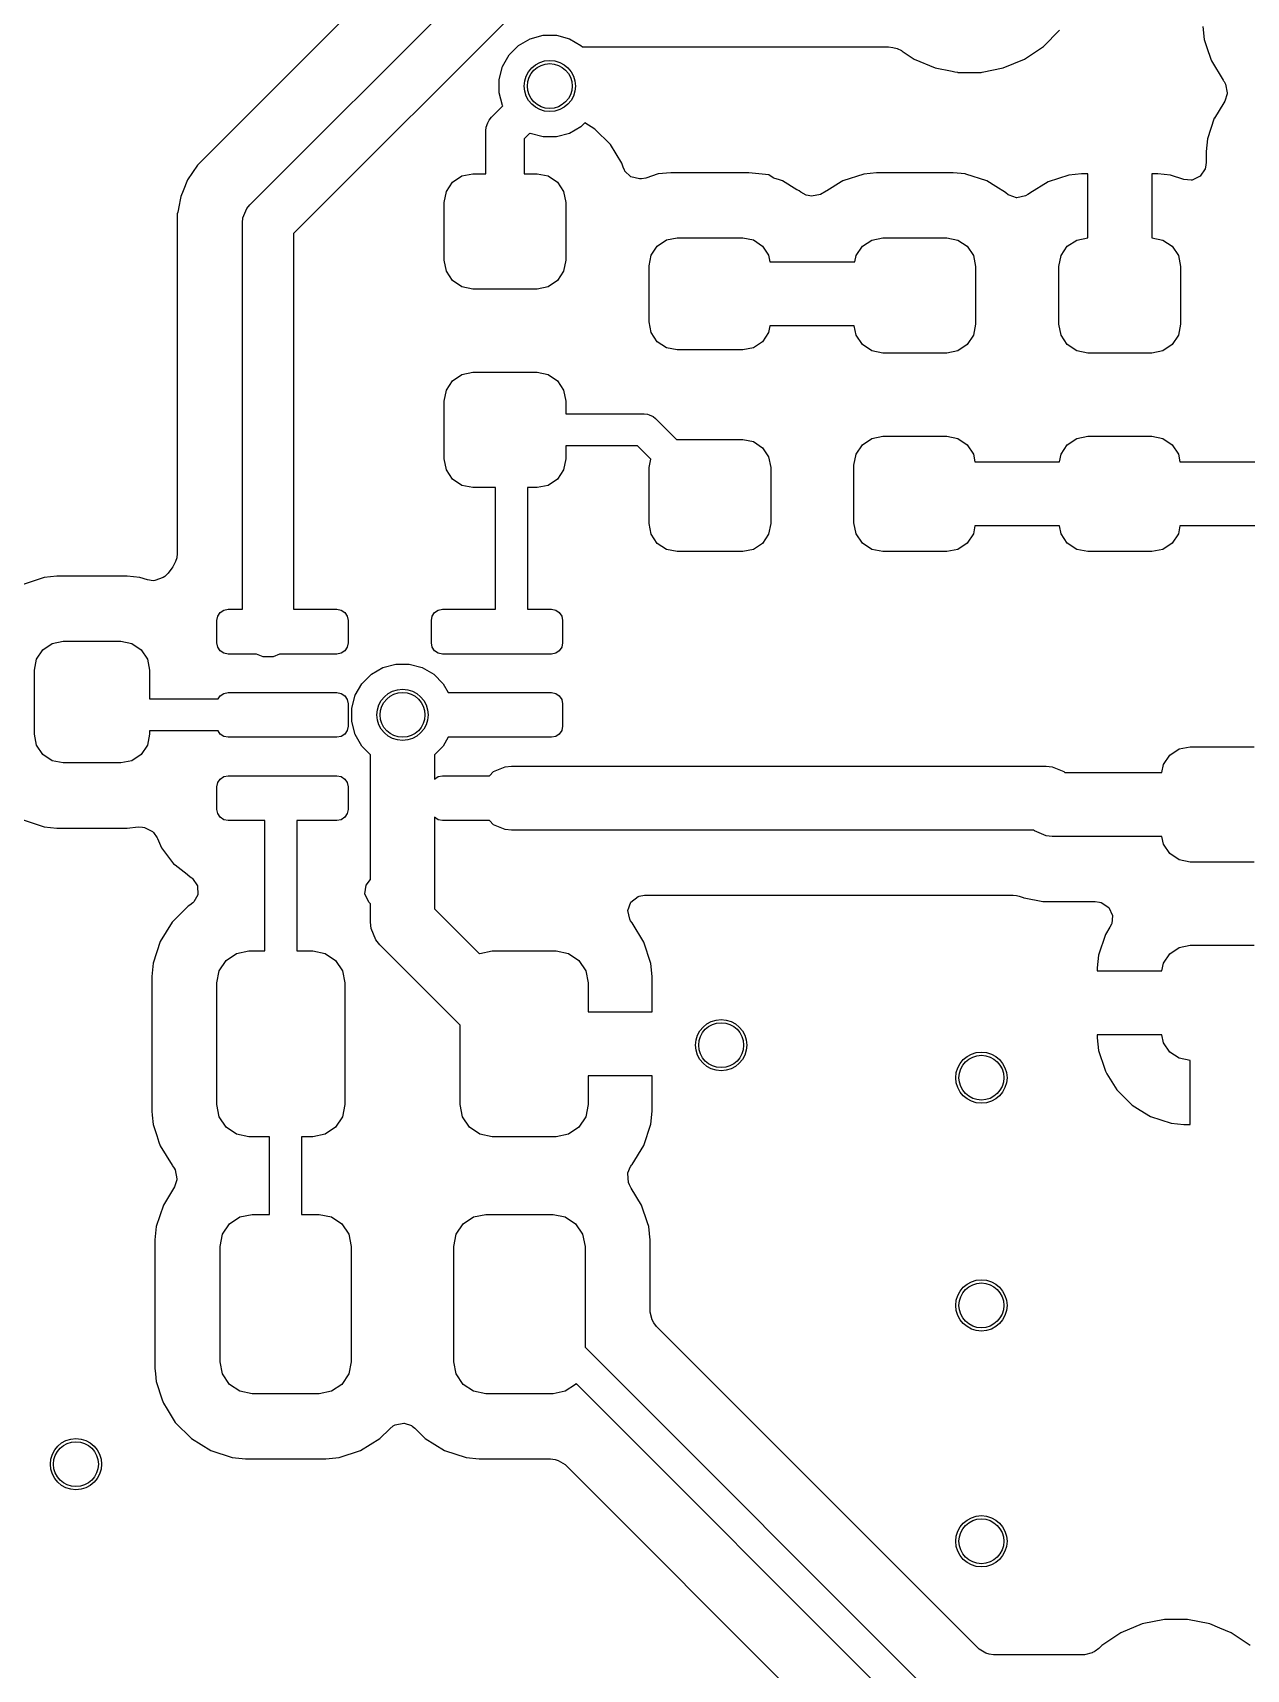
# Model space of a CAD drawing. Header units: inches. Extents: x -2.18 to 1.8, y 0.44 to 2.81.
# Drawn here: x -1.682 to -1.309, y 1.906 to 2.409 of the extents above; entities that cross this region are included whole.
import ezdxf

# ---------------------------------------------------------------- set-up
doc = ezdxf.new("R2010")
doc.units = ezdxf.units.IN
doc.header["$MEASUREMENT"] = 0
doc.layers.add('BLACK', color=250, linetype='CONTINUOUS')

msp = doc.modelspace()

# ---------------------------------------------------------------- linework, layer by layer
at = {"layer": 'BLACK', "linetype": 'CONTINUOUS'}
for p, q in [((-1.54504, 2.45395), (-1.63096, 2.36803)), ((-1.61486, 2.35582), (-1.53283, 2.43785)), ((-1.524, 2.42441), (-1.60142, 2.34699)), ((-1.32189, 2.41063), (-1.32148, 2.40659)), ((-1.53517, 2.40191), (-1.53226, 2.40482)), ((-1.53226, 2.40482), (-1.5287, 2.40687)), ((-1.5287, 2.40687), (-1.52473, 2.40794)), ((-1.52473, 2.40794), (-1.52062, 2.40794)), ((-1.52062, 2.40794), (-1.51665, 2.40687)), ((-1.51665, 2.40687), (-1.51309, 2.40482)), ((-1.51309, 2.40482), (-1.51266, 2.40439)), ((-1.37094, 2.4045), (-1.36596, 2.40948)), ((-1.32148, 2.40659), (-1.32148, 2.40659)), ((-1.32148, 2.40659), (-1.32148, 2.40659)), ((-1.32148, 2.40659), (-1.32069, 2.4042)), ((-1.53723, 2.39835), (-1.53517, 2.40191)), ((-1.51266, 2.40439), (-1.41856, 2.40439)), ((-1.41856, 2.40439), (-1.41718, 2.40419)), ((-1.41718, 2.40419), (-1.41593, 2.40382)), ((-1.41593, 2.40382), (-1.41459, 2.4032)), ((-1.41459, 2.4032), (-1.41436, 2.40304)), ((-1.41436, 2.40304), (-1.41068, 2.40059)), ((-1.41068, 2.40059), (-1.41068, 2.40059)), ((-1.41068, 2.40059), (-1.41068, 2.40059)), ((-1.41068, 2.40059), (-1.40417, 2.39789)), ((-1.38331, 2.39789), (-1.3768, 2.40059)), ((-1.3768, 2.40059), (-1.37094, 2.4045)), ((-1.32069, 2.4042), (-1.31948, 2.40057)), ((-1.31948, 2.40057), (-1.31931, 2.40003)), ((-1.31931, 2.40003), (-1.31931, 2.40003)), ((-1.31931, 2.40003), (-1.31568, 2.39416)), ((-1.53829, 2.39438), (-1.53723, 2.39835)), ((-1.40417, 2.39789), (-1.39897, 2.39686)), ((-1.39897, 2.39686), (-1.39814, 2.39669)), ((-1.39814, 2.39669), (-1.39738, 2.39654)), ((-1.39738, 2.39654), (-1.39729, 2.39652)), ((-1.39729, 2.39652), (-1.39726, 2.39652)), ((-1.39726, 2.39652), (-1.39022, 2.39652)), ((-1.39022, 2.39652), (-1.39006, 2.39652)), ((-1.39006, 2.39652), (-1.38975, 2.39661)), ((-1.38975, 2.39661), (-1.38331, 2.39789)), ((-1.53829, 2.39027), (-1.53829, 2.39438)), ((-1.53723, 2.3863), (-1.53829, 2.39027)), ((-1.31568, 2.39416), (-1.31553, 2.39392)), ((-1.31553, 2.39392), (-1.31554, 2.39391)), ((-1.31554, 2.39391), (-1.31539, 2.39368)), ((-1.31539, 2.39368), (-1.31499, 2.39294)), ((-1.31443, 2.38993), (-1.31514, 2.38772)), ((-1.31499, 2.39294), (-1.3144, 2.39025)), ((-1.3144, 2.39025), (-1.31443, 2.38993)), ((-1.3144, 2.39025), (-1.3144, 2.39025)), ((-1.54063, 2.38272), (-1.53716, 2.38619)), ((-1.53716, 2.38619), (-1.53723, 2.3863)), ((-1.31546, 2.38719), (-1.31836, 2.38249)), ((-1.31514, 2.38772), (-1.31546, 2.38719)), ((-1.54236, 2.37854), (-1.54225, 2.3797)), ((-1.54225, 2.3797), (-1.54172, 2.38097)), ((-1.54172, 2.38097), (-1.54137, 2.38182)), ((-1.54137, 2.38182), (-1.54063, 2.38272)), ((-1.51309, 2.37983), (-1.51665, 2.37777)), ((-1.51194, 2.38098), (-1.51309, 2.37983)), ((-1.50879, 2.37904), (-1.51194, 2.38098)), ((-1.31841, 2.38242), (-1.32051, 2.37609)), ((-1.31836, 2.38249), (-1.31841, 2.38242)), ((-1.31841, 2.38242), (-1.31841, 2.38242)), ((-1.54236, 2.36535), (-1.54236, 2.37854)), ((-1.52881, 2.37784), (-1.53055, 2.3761)), ((-1.53055, 2.3761), (-1.53055, 2.36535)), ((-1.5287, 2.37777), (-1.52881, 2.37784)), ((-1.52473, 2.37671), (-1.5287, 2.37777)), ((-1.52062, 2.37671), (-1.52473, 2.37671)), ((-1.51665, 2.37777), (-1.52062, 2.37671)), ((-1.50407, 2.37432), (-1.50879, 2.37904)), ((-1.50879, 2.37904), (-1.50879, 2.37904)), ((-1.50879, 2.37904), (-1.50879, 2.37904)), ((-1.50879, 2.37904), (-1.50879, 2.37904)), ((-1.50879, 2.37904), (-1.50879, 2.37904)), ((-1.50879, 2.37904), (-1.50879, 2.37904)), ((-1.32051, 2.37609), (-1.32091, 2.37218)), ((-1.50057, 2.36864), (-1.50407, 2.37432)), ((-1.50407, 2.37432), (-1.50407, 2.37432)), ((-1.50407, 2.37432), (-1.50407, 2.37432)), ((-1.50407, 2.37432), (-1.50407, 2.37432)), ((-1.50407, 2.37432), (-1.50407, 2.37432)), ((-1.50407, 2.37432), (-1.50407, 2.37432)), ((-1.32091, 2.37218), (-1.32091, 2.3688)), ((-1.63096, 2.36803), (-1.63401, 2.36346)), ((-1.63096, 2.36803), (-1.63096, 2.36803)), ((-1.63096, 2.36803), (-1.63096, 2.36803)), ((-1.55256, 2.36276), (-1.54969, 2.36468)), ((-1.54969, 2.36468), (-1.5463, 2.36535)), ((-1.5463, 2.36535), (-1.54236, 2.36535)), ((-1.53055, 2.36535), (-1.52661, 2.36535)), ((-1.52661, 2.36535), (-1.52322, 2.36468)), ((-1.52322, 2.36468), (-1.52035, 2.36276)), ((-1.50027, 2.36774), (-1.50057, 2.36864)), ((-1.50057, 2.36864), (-1.50057, 2.36864)), ((-1.50057, 2.36864), (-1.50057, 2.36864)), ((-1.50016, 2.36741), (-1.50027, 2.36774)), ((-1.49973, 2.36646), (-1.50016, 2.36741)), ((-1.49962, 2.36627), (-1.49973, 2.36646)), ((-1.49957, 2.3662), (-1.49962, 2.36627)), ((-1.49787, 2.36449), (-1.49957, 2.3662)), ((-1.49781, 2.36445), (-1.49787, 2.36449)), ((-1.49514, 2.36377), (-1.49781, 2.36445)), ((-1.49781, 2.36445), (-1.49781, 2.36445)), ((-1.48938, 2.36529), (-1.49316, 2.36404)), ((-1.48546, 2.36569), (-1.48938, 2.36529)), ((-1.48938, 2.36529), (-1.48938, 2.36529)), ((-1.46147, 2.36569), (-1.48546, 2.36569)), ((-1.48546, 2.36569), (-1.48546, 2.36569)), ((-1.48546, 2.36569), (-1.48546, 2.36569)), ((-1.48546, 2.36569), (-1.48546, 2.36569)), ((-1.45539, 2.36507), (-1.46147, 2.36569)), ((-1.46147, 2.36569), (-1.46147, 2.36569)), ((-1.45402, 2.36412), (-1.45539, 2.36507)), ((-1.42619, 2.36528), (-1.4326, 2.36316)), ((-1.42224, 2.36569), (-1.42619, 2.36528)), ((-1.39871, 2.36569), (-1.42224, 2.36569)), ((-1.42224, 2.36569), (-1.42224, 2.36569)), ((-1.42224, 2.36569), (-1.42224, 2.36569)), ((-1.39504, 2.36531), (-1.39871, 2.36569)), ((-1.39871, 2.36569), (-1.39871, 2.36569)), ((-1.39871, 2.36569), (-1.39871, 2.36569)), ((-1.39475, 2.36528), (-1.39504, 2.36531)), ((-1.39504, 2.36531), (-1.39504, 2.36531)), ((-1.39504, 2.36531), (-1.39504, 2.36531)), ((-1.38834, 2.36316), (-1.39475, 2.36528)), ((-1.36313, 2.36495), (-1.36947, 2.36286)), ((-1.35923, 2.36535), (-1.36313, 2.36495)), ((-1.35922, 2.36535), (-1.35923, 2.36535)), ((-1.35732, 2.36535), (-1.35922, 2.36535)), ((-1.35922, 2.36535), (-1.35922, 2.36535)), ((-1.35732, 2.34567), (-1.35732, 2.36535)), ((-1.35732, 2.36535), (-1.35732, 2.36535)), ((-1.35732, 2.36535), (-1.35732, 2.36535)), ((-1.33574, 2.36535), (-1.33764, 2.36535)), ((-1.33764, 2.36535), (-1.33764, 2.34567)), ((-1.33183, 2.36495), (-1.33574, 2.36535)), ((-1.33574, 2.36535), (-1.33574, 2.36535)), ((-1.32774, 2.3636), (-1.33183, 2.36495)), ((-1.32274, 2.36458), (-1.32525, 2.36344)), ((-1.32126, 2.3669), (-1.32274, 2.36458)), ((-1.3211, 2.36742), (-1.32126, 2.3669)), ((-1.32091, 2.3688), (-1.3211, 2.36742)), ((-1.63538, 2.36016), (-1.63611, 2.35839)), ((-1.63401, 2.36346), (-1.63538, 2.36016)), ((-1.63538, 2.36016), (-1.63538, 2.36016)), ((-1.63538, 2.36016), (-1.63538, 2.36016)), ((-1.63401, 2.36346), (-1.63401, 2.36346)), ((-1.63401, 2.36346), (-1.63401, 2.36346)), ((-1.63401, 2.36346), (-1.63401, 2.36346)), ((-1.55516, 2.3565), (-1.55448, 2.35989)), ((-1.55448, 2.35989), (-1.55256, 2.36276)), ((-1.52035, 2.36276), (-1.51843, 2.35989)), ((-1.51843, 2.35989), (-1.51776, 2.3565)), ((-1.49453, 2.36379), (-1.49514, 2.36377)), ((-1.49316, 2.36404), (-1.49453, 2.36379)), ((-1.45377, 2.36404), (-1.45402, 2.36412)), ((-1.45204, 2.36346), (-1.45377, 2.36404)), ((-1.45119, 2.36318), (-1.45204, 2.36346)), ((-1.45204, 2.36346), (-1.45204, 2.36346)), ((-1.44673, 2.36043), (-1.45119, 2.36318)), ((-1.45119, 2.36318), (-1.45119, 2.36318)), ((-1.45119, 2.36318), (-1.45119, 2.36318)), ((-1.44666, 2.36039), (-1.44673, 2.36043)), ((-1.44626, 2.36017), (-1.44666, 2.36039)), ((-1.44605, 2.36013), (-1.44626, 2.36017)), ((-1.44551, 2.35969), (-1.44605, 2.36013)), ((-1.44382, 2.35881), (-1.44551, 2.35969)), ((-1.43769, 2.36003), (-1.43951, 2.35903)), ((-1.43747, 2.36016), (-1.43769, 2.36003)), ((-1.4331, 2.36286), (-1.43747, 2.36016)), ((-1.4326, 2.36316), (-1.4331, 2.36286)), ((-1.4326, 2.36316), (-1.4326, 2.36316)), ((-1.4326, 2.36316), (-1.4326, 2.36316)), ((-1.4326, 2.36316), (-1.4326, 2.36316)), ((-1.38561, 2.36148), (-1.38834, 2.36316)), ((-1.38834, 2.36316), (-1.38834, 2.36316)), ((-1.38834, 2.36316), (-1.38834, 2.36316)), ((-1.38834, 2.36316), (-1.38834, 2.36316)), ((-1.3826, 2.35962), (-1.38561, 2.36148)), ((-1.38256, 2.35958), (-1.3826, 2.35962)), ((-1.3826, 2.35962), (-1.3826, 2.35962)), ((-1.3826, 2.35962), (-1.3826, 2.35962)), ((-1.3826, 2.35962), (-1.3826, 2.35962)), ((-1.38249, 2.35952), (-1.38256, 2.35958)), ((-1.38247, 2.3595), (-1.38249, 2.35952)), ((-1.38175, 2.35893), (-1.38247, 2.3595)), ((-1.38247, 2.3595), (-1.38247, 2.3595)), ((-1.37515, 2.35935), (-1.37518, 2.35933)), ((-1.36947, 2.36286), (-1.37515, 2.35935)), ((-1.37515, 2.35935), (-1.37515, 2.35935)), ((-1.36947, 2.36286), (-1.36947, 2.36286)), ((-1.36947, 2.36286), (-1.36947, 2.36286)), ((-1.32551, 2.3634), (-1.32774, 2.3636)), ((-1.32525, 2.36344), (-1.32551, 2.3634)), ((-1.63686, 2.35462), (-1.63707, 2.35359)), ((-1.63611, 2.35839), (-1.63686, 2.35463)), ((-1.63686, 2.35463), (-1.63686, 2.35462)), ((-1.63611, 2.35839), (-1.63611, 2.35839)), ((-1.63611, 2.35839), (-1.63611, 2.35839)), ((-1.61701, 2.35179), (-1.61584, 2.35463)), ((-1.61584, 2.35463), (-1.61486, 2.35582)), ((-1.55516, 2.33878), (-1.55516, 2.3565)), ((-1.51776, 2.3565), (-1.51776, 2.33878)), ((-1.44323, 2.35864), (-1.44382, 2.35881)), ((-1.4422, 2.35845), (-1.44323, 2.35864)), ((-1.43951, 2.35903), (-1.4422, 2.35845)), ((-1.38149, 2.35876), (-1.38175, 2.35893)), ((-1.3792, 2.358), (-1.38149, 2.35876)), ((-1.37913, 2.358), (-1.3792, 2.358)), ((-1.37644, 2.35858), (-1.37913, 2.358)), ((-1.37577, 2.35895), (-1.37644, 2.35858)), ((-1.37518, 2.35933), (-1.37577, 2.35895)), ((-1.63707, 2.35359), (-1.63719, 2.353)), ((-1.63719, 2.353), (-1.63719, 2.24864)), ((-1.63707, 2.35359), (-1.63707, 2.35359)), ((-1.61717, 2.35025), (-1.61701, 2.35179)), ((-1.61717, 2.2315), (-1.61717, 2.35025)), ((-1.60142, 2.34699), (-1.60142, 2.2315)), ((-1.48964, 2.34315), (-1.48685, 2.34501)), ((-1.48685, 2.34501), (-1.48355, 2.34567)), ((-1.48355, 2.34567), (-1.46338, 2.34567)), ((-1.46338, 2.34567), (-1.46008, 2.34501)), ((-1.46008, 2.34501), (-1.45729, 2.34315)), ((-1.42658, 2.34307), (-1.4237, 2.34499)), ((-1.4237, 2.34499), (-1.42031, 2.34567)), ((-1.42031, 2.34567), (-1.40063, 2.34567)), ((-1.40063, 2.34567), (-1.39724, 2.34499)), ((-1.39724, 2.34499), (-1.39437, 2.34307)), ((-1.36359, 2.34307), (-1.36071, 2.34499)), ((-1.36071, 2.34499), (-1.35732, 2.34567)), ((-1.33764, 2.34567), (-1.33425, 2.34499)), ((-1.33425, 2.34499), (-1.33137, 2.34307)), ((-1.49217, 2.33706), (-1.49151, 2.34035)), ((-1.49151, 2.34035), (-1.48964, 2.34315)), ((-1.45729, 2.34315), (-1.45542, 2.34035)), ((-1.45542, 2.34035), (-1.45501, 2.33829)), ((-1.42888, 2.33829), (-1.4285, 2.3402)), ((-1.4285, 2.3402), (-1.42658, 2.34307)), ((-1.39437, 2.34307), (-1.39245, 2.3402)), ((-1.39245, 2.3402), (-1.39177, 2.33681)), ((-1.36618, 2.33681), (-1.36551, 2.3402)), ((-1.36551, 2.3402), (-1.36359, 2.34307)), ((-1.33137, 2.34307), (-1.32945, 2.3402)), ((-1.32945, 2.3402), (-1.32878, 2.33681)), ((-1.55448, 2.33539), (-1.55516, 2.33878)), ((-1.55256, 2.33252), (-1.55448, 2.33539)), ((-1.51843, 2.33539), (-1.52035, 2.33252)), ((-1.51776, 2.33878), (-1.51843, 2.33539)), ((-1.49217, 2.31983), (-1.49217, 2.33706)), ((-1.45501, 2.33829), (-1.42888, 2.33829)), ((-1.39177, 2.33681), (-1.39177, 2.31909)), ((-1.36618, 2.31909), (-1.36618, 2.33681)), ((-1.32878, 2.33681), (-1.32878, 2.31909)), ((-1.54969, 2.3306), (-1.55256, 2.33252)), ((-1.5463, 2.32992), (-1.54969, 2.3306)), ((-1.52661, 2.32992), (-1.5463, 2.32992)), ((-1.52322, 2.3306), (-1.52661, 2.32992)), ((-1.52035, 2.33252), (-1.52322, 2.3306)), ((-1.49151, 2.31654), (-1.49217, 2.31983)), ((-1.39177, 2.31909), (-1.39245, 2.3157)), ((-1.36551, 2.3157), (-1.36618, 2.31909)), ((-1.32878, 2.31909), (-1.32945, 2.3157)), ((-1.48964, 2.31374), (-1.49151, 2.31654)), ((-1.45542, 2.31654), (-1.45729, 2.31374)), ((-1.45501, 2.3186), (-1.45542, 2.31654)), ((-1.42908, 2.3186), (-1.45501, 2.3186)), ((-1.4285, 2.3157), (-1.42908, 2.3186)), ((-1.42658, 2.31283), (-1.4285, 2.3157)), ((-1.39245, 2.3157), (-1.39437, 2.31283)), ((-1.36359, 2.31283), (-1.36551, 2.3157)), ((-1.32945, 2.3157), (-1.33137, 2.31283)), ((-1.48685, 2.31188), (-1.48964, 2.31374)), ((-1.48355, 2.31122), (-1.48685, 2.31188)), ((-1.46338, 2.31122), (-1.48355, 2.31122)), ((-1.46008, 2.31188), (-1.46338, 2.31122)), ((-1.45729, 2.31374), (-1.46008, 2.31188)), ((-1.4237, 2.31091), (-1.42658, 2.31283)), ((-1.42031, 2.31024), (-1.4237, 2.31091)), ((-1.40063, 2.31024), (-1.42031, 2.31024)), ((-1.39724, 2.31091), (-1.40063, 2.31024)), ((-1.39437, 2.31283), (-1.39724, 2.31091)), ((-1.36071, 2.31091), (-1.36359, 2.31283)), ((-1.35732, 2.31024), (-1.36071, 2.31091)), ((-1.33764, 2.31024), (-1.35732, 2.31024)), ((-1.33425, 2.31091), (-1.33764, 2.31024)), ((-1.33137, 2.31283), (-1.33425, 2.31091)), ((-1.54969, 2.30366), (-1.5463, 2.30433)), ((-1.5463, 2.30433), (-1.52661, 2.30433)), ((-1.52661, 2.30433), (-1.52322, 2.30366)), ((-1.55448, 2.29886), (-1.55256, 2.30174)), ((-1.55256, 2.30174), (-1.54969, 2.30366)), ((-1.52322, 2.30366), (-1.52035, 2.30174)), ((-1.52035, 2.30174), (-1.51843, 2.29886)), ((-1.55516, 2.29547), (-1.55448, 2.29886)), ((-1.55516, 2.27776), (-1.55516, 2.29547)), ((-1.51843, 2.29886), (-1.51776, 2.29547)), ((-1.51776, 2.29547), (-1.51776, 2.29154)), ((-1.51776, 2.29154), (-1.49364, 2.29154)), ((-1.49364, 2.29154), (-1.49268, 2.29144)), ((-1.49268, 2.29144), (-1.49268, 2.29144)), ((-1.49268, 2.29144), (-1.49216, 2.29123)), ((-1.49216, 2.29123), (-1.49091, 2.29071)), ((-1.49091, 2.29071), (-1.49091, 2.29071)), ((-1.49091, 2.29071), (-1.49016, 2.29009)), ((-1.49016, 2.29009), (-1.4837, 2.28363)), ((-1.42658, 2.28205), (-1.4237, 2.28397)), ((-1.4237, 2.28397), (-1.42031, 2.28465)), ((-1.42031, 2.28465), (-1.40063, 2.28465)), ((-1.40063, 2.28465), (-1.39724, 2.28397)), ((-1.39724, 2.28397), (-1.39437, 2.28205)), ((-1.36359, 2.28205), (-1.36071, 2.28397)), ((-1.36071, 2.28397), (-1.35732, 2.28465)), ((-1.35732, 2.28465), (-1.33764, 2.28465)), ((-1.33764, 2.28465), (-1.33425, 2.28397)), ((-1.33425, 2.28397), (-1.33137, 2.28205)), ((-1.49568, 2.28169), (-1.51776, 2.28169)), ((-1.51776, 2.28169), (-1.51776, 2.27776)), ((-1.49165, 2.27766), (-1.49568, 2.28169)), ((-1.4837, 2.28363), (-1.48355, 2.28366)), ((-1.48355, 2.28366), (-1.46338, 2.28366)), ((-1.46338, 2.28366), (-1.46008, 2.28301)), ((-1.46008, 2.28301), (-1.45729, 2.28114)), ((-1.45729, 2.28114), (-1.45542, 2.27834)), ((-1.42917, 2.27579), (-1.4285, 2.27918)), ((-1.4285, 2.27918), (-1.42658, 2.28205)), ((-1.39437, 2.28205), (-1.39245, 2.27918)), ((-1.39245, 2.27918), (-1.39197, 2.27677)), ((-1.36599, 2.27677), (-1.36551, 2.27918)), ((-1.36551, 2.27918), (-1.36359, 2.28205)), ((-1.33137, 2.28205), (-1.32945, 2.27918)), ((-1.32945, 2.27918), (-1.32898, 2.27677)), ((-1.55448, 2.27437), (-1.55516, 2.27776)), ((-1.55256, 2.27149), (-1.55448, 2.27437)), ((-1.51843, 2.27437), (-1.52035, 2.27149)), ((-1.51776, 2.27776), (-1.51843, 2.27437)), ((-1.49217, 2.27505), (-1.49165, 2.27766)), ((-1.49217, 2.25782), (-1.49217, 2.27505)), ((-1.45542, 2.27834), (-1.45476, 2.27505)), ((-1.45476, 2.27505), (-1.45476, 2.25782)), ((-1.42917, 2.25807), (-1.42917, 2.27579)), ((-1.39197, 2.27677), (-1.36599, 2.27677)), ((-1.32898, 2.27677), (-1.29335, 2.27677)), ((-1.54969, 2.26957), (-1.55256, 2.27149)), ((-1.5463, 2.2689), (-1.54969, 2.26957)), ((-1.53941, 2.2689), (-1.5463, 2.2689)), ((-1.53941, 2.2315), (-1.53941, 2.2689)), ((-1.52661, 2.2689), (-1.52957, 2.2689)), ((-1.52957, 2.2689), (-1.52957, 2.2315)), ((-1.52322, 2.26957), (-1.52661, 2.2689)), ((-1.52035, 2.27149), (-1.52322, 2.26957)), ((-1.49151, 2.25453), (-1.49217, 2.25782)), ((-1.48964, 2.25174), (-1.49151, 2.25453)), ((-1.45542, 2.25453), (-1.45729, 2.25174)), ((-1.45476, 2.25782), (-1.45542, 2.25453)), ((-1.4285, 2.25468), (-1.42917, 2.25807)), ((-1.42658, 2.25181), (-1.4285, 2.25468)), ((-1.39245, 2.25468), (-1.39437, 2.25181)), ((-1.39197, 2.25709), (-1.39245, 2.25468)), ((-1.36599, 2.25709), (-1.39197, 2.25709)), ((-1.36551, 2.25468), (-1.36599, 2.25709)), ((-1.36359, 2.25181), (-1.36551, 2.25468)), ((-1.32945, 2.25468), (-1.33137, 2.25181)), ((-1.32898, 2.25709), (-1.32945, 2.25468)), ((-1.29384, 2.25709), (-1.32898, 2.25709)), ((-1.48685, 2.24987), (-1.48964, 2.25174)), ((-1.48355, 2.24921), (-1.48685, 2.24987)), ((-1.46338, 2.24921), (-1.48355, 2.24921)), ((-1.46008, 2.24987), (-1.46338, 2.24921)), ((-1.45729, 2.25174), (-1.46008, 2.24987)), ((-1.4237, 2.24989), (-1.42658, 2.25181)), ((-1.42031, 2.24921), (-1.4237, 2.24989)), ((-1.40063, 2.24921), (-1.42031, 2.24921)), ((-1.39724, 2.24989), (-1.40063, 2.24921)), ((-1.39437, 2.25181), (-1.39724, 2.24989)), ((-1.36071, 2.24989), (-1.36359, 2.25181)), ((-1.35732, 2.24921), (-1.36071, 2.24989)), ((-1.33764, 2.24921), (-1.35732, 2.24921)), ((-1.33425, 2.24989), (-1.33764, 2.24921)), ((-1.33137, 2.25181), (-1.33425, 2.24989)), ((-1.63882, 2.24415), (-1.64004, 2.24256)), ((-1.63853, 2.24453), (-1.63882, 2.24415)), ((-1.63882, 2.24415), (-1.63882, 2.24415)), ((-1.63772, 2.24612), (-1.63853, 2.24453)), ((-1.63738, 2.24726), (-1.63772, 2.24612)), ((-1.63719, 2.24864), (-1.63738, 2.24726)), ((-1.67816, 2.24127), (-1.68457, 2.23915)), ((-1.67421, 2.24167), (-1.67816, 2.24127)), ((-1.65264, 2.24167), (-1.67421, 2.24167)), ((-1.67421, 2.24167), (-1.67421, 2.24167)), ((-1.67421, 2.24167), (-1.67421, 2.24167)), ((-1.64869, 2.24127), (-1.65264, 2.24167)), ((-1.65264, 2.24167), (-1.65264, 2.24167)), ((-1.65264, 2.24167), (-1.65264, 2.24167)), ((-1.64638, 2.24051), (-1.64869, 2.24127)), ((-1.64869, 2.24127), (-1.64869, 2.24127)), ((-1.64456, 2.24027), (-1.64638, 2.24051)), ((-1.64412, 2.24029), (-1.64456, 2.24027)), ((-1.64153, 2.24122), (-1.64412, 2.24029)), ((-1.64412, 2.24029), (-1.64412, 2.24029)), ((-1.64103, 2.24159), (-1.64153, 2.24122)), ((-1.64004, 2.24256), (-1.64103, 2.24159)), ((-1.62504, 2.22805), (-1.62478, 2.22937)), ((-1.62478, 2.22937), (-1.62403, 2.23049)), ((-1.62403, 2.23049), (-1.62291, 2.23123)), ((-1.62291, 2.23123), (-1.62159, 2.2315)), ((-1.62159, 2.2315), (-1.61717, 2.2315)), ((-1.60142, 2.2315), (-1.58813, 2.2315)), ((-1.58813, 2.2315), (-1.58681, 2.23123)), ((-1.58681, 2.23123), (-1.58569, 2.23049)), ((-1.58569, 2.23049), (-1.58495, 2.22937)), ((-1.58495, 2.22937), (-1.58469, 2.22805)), ((-1.55909, 2.22805), (-1.55883, 2.22937)), ((-1.55883, 2.22937), (-1.55809, 2.23049)), ((-1.55809, 2.23049), (-1.55697, 2.23123)), ((-1.55697, 2.23123), (-1.55565, 2.2315)), ((-1.55565, 2.2315), (-1.53941, 2.2315)), ((-1.52957, 2.2315), (-1.52219, 2.2315)), ((-1.52219, 2.2315), (-1.52087, 2.23123)), ((-1.52087, 2.23123), (-1.51975, 2.23049)), ((-1.51975, 2.23049), (-1.519, 2.22937)), ((-1.519, 2.22937), (-1.51874, 2.22805)), ((-1.62504, 2.22116), (-1.62504, 2.22805)), ((-1.58469, 2.22805), (-1.58469, 2.22116)), ((-1.55909, 2.22116), (-1.55909, 2.22805)), ((-1.51874, 2.22805), (-1.51874, 2.22116)), ((-1.68047, 2.21619), (-1.67855, 2.21906)), ((-1.67855, 2.21906), (-1.67567, 2.22098)), ((-1.67567, 2.22098), (-1.67228, 2.22165)), ((-1.67228, 2.22165), (-1.65457, 2.22165)), ((-1.65457, 2.22165), (-1.65118, 2.22098)), ((-1.65118, 2.22098), (-1.6483, 2.21906)), ((-1.6483, 2.21906), (-1.64638, 2.21619)), ((-1.62478, 2.21984), (-1.62504, 2.22116)), ((-1.62403, 2.21873), (-1.62478, 2.21984)), ((-1.62291, 2.21798), (-1.62403, 2.21873)), ((-1.58569, 2.21873), (-1.58681, 2.21798)), ((-1.58495, 2.21984), (-1.58569, 2.21873)), ((-1.58469, 2.22116), (-1.58495, 2.21984)), ((-1.55883, 2.21984), (-1.55909, 2.22116)), ((-1.55809, 2.21873), (-1.55883, 2.21984)), ((-1.55697, 2.21798), (-1.55809, 2.21873)), ((-1.51975, 2.21873), (-1.52087, 2.21798)), ((-1.519, 2.21984), (-1.51975, 2.21873)), ((-1.51874, 2.22116), (-1.519, 2.21984)), ((-1.68114, 2.2128), (-1.68047, 2.21619)), ((-1.64638, 2.21619), (-1.64571, 2.2128)), ((-1.62159, 2.21772), (-1.62291, 2.21798)), ((-1.61284, 2.21772), (-1.62159, 2.21772)), ((-1.61083, 2.21688), (-1.61284, 2.21772)), ((-1.60776, 2.21688), (-1.61083, 2.21688)), ((-1.60574, 2.21772), (-1.60776, 2.21688)), ((-1.58813, 2.21772), (-1.60574, 2.21772)), ((-1.58681, 2.21798), (-1.58813, 2.21772)), ((-1.57754, 2.21151), (-1.57398, 2.21357)), ((-1.57398, 2.21357), (-1.57001, 2.21463)), ((-1.57001, 2.21463), (-1.5659, 2.21463)), ((-1.5659, 2.21463), (-1.56193, 2.21357)), ((-1.56193, 2.21357), (-1.55837, 2.21151)), ((-1.55565, 2.21772), (-1.55697, 2.21798)), ((-1.52219, 2.21772), (-1.55565, 2.21772)), ((-1.52087, 2.21798), (-1.52219, 2.21772)), ((-1.68114, 2.19311), (-1.68114, 2.2128)), ((-1.64571, 2.2128), (-1.64571, 2.20394)), ((-1.5825, 2.20504), (-1.58045, 2.2086)), ((-1.58045, 2.2086), (-1.57754, 2.21151)), ((-1.55837, 2.21151), (-1.55546, 2.2086)), ((-1.55546, 2.2086), (-1.5539, 2.20591)), ((-1.64571, 2.20394), (-1.62467, 2.20394)), ((-1.62467, 2.20394), (-1.62403, 2.2049)), ((-1.62403, 2.2049), (-1.62291, 2.20564)), ((-1.62291, 2.20564), (-1.62159, 2.20591)), ((-1.62159, 2.20591), (-1.58813, 2.20591)), ((-1.58813, 2.20591), (-1.58681, 2.20564)), ((-1.58681, 2.20564), (-1.58569, 2.2049)), ((-1.58569, 2.2049), (-1.58495, 2.20378)), ((-1.58495, 2.20378), (-1.58469, 2.20246)), ((-1.58357, 2.20107), (-1.5825, 2.20504)), ((-1.5539, 2.20591), (-1.52219, 2.20591)), ((-1.52219, 2.20591), (-1.52087, 2.20564)), ((-1.52087, 2.20564), (-1.51975, 2.2049)), ((-1.51975, 2.2049), (-1.519, 2.20378)), ((-1.519, 2.20378), (-1.51874, 2.20246)), ((-1.58469, 2.20246), (-1.58469, 2.19557)), ((-1.58357, 2.19696), (-1.58357, 2.20107)), ((-1.51874, 2.20246), (-1.51874, 2.19557)), ((-1.62467, 2.19409), (-1.64571, 2.19409)), ((-1.64571, 2.19409), (-1.64571, 2.19311)), ((-1.62403, 2.19313), (-1.62467, 2.19409)), ((-1.58495, 2.19425), (-1.58569, 2.19313)), ((-1.58469, 2.19557), (-1.58495, 2.19425)), ((-1.5825, 2.19299), (-1.58357, 2.19696)), ((-1.519, 2.19425), (-1.51975, 2.19313)), ((-1.51874, 2.19557), (-1.519, 2.19425)), ((-1.68047, 2.18972), (-1.68114, 2.19311)), ((-1.67855, 2.18685), (-1.68047, 2.18972)), ((-1.64638, 2.18972), (-1.6483, 2.18685)), ((-1.64571, 2.19311), (-1.64638, 2.18972)), ((-1.62291, 2.19239), (-1.62403, 2.19313)), ((-1.62159, 2.19213), (-1.62291, 2.19239)), ((-1.58813, 2.19213), (-1.62159, 2.19213)), ((-1.58681, 2.19239), (-1.58813, 2.19213)), ((-1.58569, 2.19313), (-1.58681, 2.19239)), ((-1.58045, 2.18943), (-1.5825, 2.19299)), ((-1.5778, 2.18678), (-1.58045, 2.18943)), ((-1.55546, 2.18943), (-1.55811, 2.18678)), ((-1.5539, 2.19213), (-1.55546, 2.18943)), ((-1.52219, 2.19213), (-1.5539, 2.19213)), ((-1.52087, 2.19239), (-1.52219, 2.19213)), ((-1.51975, 2.19313), (-1.52087, 2.19239)), ((-1.33211, 2.18663), (-1.32923, 2.18855)), ((-1.32923, 2.18855), (-1.32584, 2.18923)), ((-1.32584, 2.18923), (-1.30616, 2.18923)), ((-1.67567, 2.18493), (-1.67855, 2.18685)), ((-1.67228, 2.18425), (-1.67567, 2.18493)), ((-1.65457, 2.18425), (-1.67228, 2.18425)), ((-1.65118, 2.18493), (-1.65457, 2.18425)), ((-1.6483, 2.18685), (-1.65118, 2.18493)), ((-1.5778, 2.14845), (-1.5778, 2.18678)), ((-1.55811, 2.18678), (-1.55811, 2.17927)), ((-1.53641, 2.18308), (-1.53449, 2.18327)), ((-1.53449, 2.18327), (-1.37012, 2.18327)), ((-1.37012, 2.18327), (-1.3682, 2.18308)), ((-1.33451, 2.18135), (-1.33403, 2.18376)), ((-1.33403, 2.18376), (-1.33211, 2.18663)), ((-1.62478, 2.17819), (-1.62403, 2.17931)), ((-1.62403, 2.17931), (-1.62291, 2.18005)), ((-1.62291, 2.18005), (-1.62159, 2.18031)), ((-1.62159, 2.18031), (-1.58813, 2.18031)), ((-1.58813, 2.18031), (-1.58681, 2.18005)), ((-1.58681, 2.18005), (-1.58569, 2.17931)), ((-1.58569, 2.17931), (-1.58495, 2.17819)), ((-1.55811, 2.17927), (-1.55809, 2.17931)), ((-1.55809, 2.17931), (-1.55697, 2.18005)), ((-1.55697, 2.18005), (-1.55565, 2.18031)), ((-1.55565, 2.18031), (-1.54125, 2.18031)), ((-1.54125, 2.18031), (-1.53996, 2.18161)), ((-1.53996, 2.18161), (-1.53641, 2.18308)), ((-1.3682, 2.18308), (-1.36465, 2.18161)), ((-1.36465, 2.18161), (-1.36465, 2.18161)), ((-1.36465, 2.18161), (-1.36434, 2.18135)), ((-1.36434, 2.18135), (-1.33451, 2.18135)), ((-1.62504, 2.17687), (-1.62478, 2.17819)), ((-1.62504, 2.16998), (-1.62504, 2.17687)), ((-1.58495, 2.17819), (-1.58469, 2.17687)), ((-1.58469, 2.17687), (-1.58469, 2.16998)), ((-1.62478, 2.16866), (-1.62504, 2.16998)), ((-1.62403, 2.16754), (-1.62478, 2.16866)), ((-1.58495, 2.16866), (-1.58569, 2.16754)), ((-1.58469, 2.16998), (-1.58495, 2.16866)), ((-1.68457, 2.16676), (-1.67816, 2.16464)), ((-1.67816, 2.16464), (-1.67421, 2.16423)), ((-1.67421, 2.16423), (-1.67421, 2.16423)), ((-1.67421, 2.16423), (-1.65264, 2.16423)), ((-1.65264, 2.16423), (-1.64925, 2.16458)), ((-1.65264, 2.16423), (-1.65264, 2.16423)), ((-1.64925, 2.16458), (-1.64786, 2.16452)), ((-1.64786, 2.16452), (-1.64726, 2.16441)), ((-1.64726, 2.16441), (-1.6448, 2.16317)), ((-1.6448, 2.16317), (-1.64453, 2.1629)), ((-1.62291, 2.1668), (-1.62403, 2.16754)), ((-1.62159, 2.16654), (-1.62291, 2.1668)), ((-1.61028, 2.16654), (-1.62159, 2.16654)), ((-1.61028, 2.12646), (-1.61028, 2.16654)), ((-1.58813, 2.16654), (-1.60043, 2.16654)), ((-1.60043, 2.16654), (-1.60043, 2.12646)), ((-1.58681, 2.1668), (-1.58813, 2.16654)), ((-1.58569, 2.16754), (-1.58681, 2.1668)), ((-1.55809, 2.16754), (-1.55811, 2.16758)), ((-1.55811, 2.16758), (-1.55811, 2.13939)), ((-1.55697, 2.1668), (-1.55809, 2.16754)), ((-1.55565, 2.16654), (-1.55697, 2.1668)), ((-1.54125, 2.16654), (-1.55565, 2.16654)), ((-1.53996, 2.16524), (-1.54125, 2.16654)), ((-1.53641, 2.16377), (-1.53996, 2.16524)), ((-1.53449, 2.16358), (-1.53641, 2.16377)), ((-1.37398, 2.16358), (-1.53449, 2.16358)), ((-1.37367, 2.16333), (-1.37398, 2.16358)), ((-1.37012, 2.16186), (-1.37367, 2.16333)), ((-1.64453, 2.1629), (-1.64336, 2.16122)), ((-1.64336, 2.16122), (-1.64329, 2.16104)), ((-1.64329, 2.16104), (-1.64209, 2.15815)), ((-1.64209, 2.15815), (-1.64209, 2.15815)), ((-1.64209, 2.15815), (-1.63833, 2.15325)), ((-1.3682, 2.16167), (-1.37012, 2.16186)), ((-1.37012, 2.16186), (-1.37012, 2.16186)), ((-1.33451, 2.16167), (-1.3682, 2.16167)), ((-1.33403, 2.15926), (-1.33451, 2.16167)), ((-1.33211, 2.15639), (-1.33403, 2.15926)), ((-1.63833, 2.15325), (-1.63833, 2.15325)), ((-1.63833, 2.15325), (-1.63786, 2.15288)), ((-1.32923, 2.15447), (-1.33211, 2.15639)), ((-1.32584, 2.1538), (-1.32923, 2.15447)), ((-1.30616, 2.1538), (-1.32584, 2.1538)), ((-1.63786, 2.15288), (-1.63412, 2.15001)), ((-1.63412, 2.15001), (-1.63403, 2.14994)), ((-1.63403, 2.14994), (-1.63319, 2.14926)), ((-1.63319, 2.14926), (-1.63319, 2.14926)), ((-1.63319, 2.14926), (-1.63274, 2.14891)), ((-1.63274, 2.14891), (-1.63255, 2.14875)), ((-1.63255, 2.14875), (-1.63098, 2.14649)), ((-1.57918, 2.14671), (-1.5778, 2.14845)), ((-1.63088, 2.14374), (-1.63213, 2.14153)), ((-1.63098, 2.14649), (-1.63088, 2.14374)), ((-1.57952, 2.14398), (-1.57918, 2.14671)), ((-1.57833, 2.1415), (-1.57952, 2.14398)), ((-1.49774, 2.1415), (-1.49554, 2.14315)), ((-1.49554, 2.14315), (-1.49538, 2.14321)), ((-1.49538, 2.14321), (-1.49525, 2.14326)), ((-1.49525, 2.14326), (-1.49355, 2.14356)), ((-1.49355, 2.14356), (-1.38022, 2.14356)), ((-1.38022, 2.14356), (-1.37926, 2.14347)), ((-1.37926, 2.14347), (-1.37834, 2.14329)), ((-1.37834, 2.14329), (-1.37742, 2.14301)), ((-1.63384, 2.1402), (-1.63878, 2.13526)), ((-1.6333, 2.14053), (-1.63384, 2.1402)), ((-1.63384, 2.1402), (-1.63384, 2.1402)), ((-1.63238, 2.14127), (-1.6333, 2.14053)), ((-1.63213, 2.14153), (-1.63238, 2.14127)), ((-1.57799, 2.14112), (-1.57833, 2.1415)), ((-1.5778, 2.14096), (-1.57799, 2.14112)), ((-1.5778, 2.13531), (-1.5778, 2.14096)), ((-1.55811, 2.13939), (-1.54432, 2.1256)), ((-1.4987, 2.13892), (-1.49774, 2.1415)), ((-1.49812, 2.13624), (-1.4987, 2.13892)), ((-1.37742, 2.14301), (-1.37714, 2.14289)), ((-1.37714, 2.14289), (-1.37696, 2.14281)), ((-1.37696, 2.14281), (-1.37693, 2.1428)), ((-1.37693, 2.1428), (-1.3769, 2.14279)), ((-1.3769, 2.14279), (-1.37115, 2.14165)), ((-1.37115, 2.14165), (-1.37115, 2.14165)), ((-1.37115, 2.14165), (-1.37115, 2.14165)), ((-1.37115, 2.14165), (-1.37115, 2.14165)), ((-1.37115, 2.14165), (-1.36526, 2.14165)), ((-1.36526, 2.14165), (-1.35507, 2.14165)), ((-1.35507, 2.14165), (-1.3537, 2.14145)), ((-1.3537, 2.14145), (-1.35317, 2.1413)), ((-1.35317, 2.1413), (-1.35086, 2.13981)), ((-1.35086, 2.13981), (-1.34971, 2.13731)), ((-1.63878, 2.13526), (-1.64245, 2.12932)), ((-1.57761, 2.13339), (-1.5778, 2.13531)), ((-1.57614, 2.12985), (-1.57761, 2.13339)), ((-1.49785, 2.13574), (-1.49812, 2.13624)), ((-1.49739, 2.13505), (-1.49785, 2.13574)), ((-1.49377, 2.12918), (-1.49739, 2.13505)), ((-1.49739, 2.13505), (-1.49739, 2.13505)), ((-1.49739, 2.13505), (-1.49739, 2.13505)), ((-1.35048, 2.13378), (-1.35189, 2.13149)), ((-1.35004, 2.13468), (-1.35048, 2.13378)), ((-1.34995, 2.13492), (-1.35004, 2.13468)), ((-1.34971, 2.13728), (-1.34995, 2.13492)), ((-1.34971, 2.13731), (-1.34971, 2.13731)), ((-1.34971, 2.13731), (-1.34971, 2.13728)), ((-1.64245, 2.12932), (-1.64464, 2.12269)), ((-1.64245, 2.12932), (-1.64245, 2.12932)), ((-1.64245, 2.12932), (-1.64245, 2.12932)), ((-1.57491, 2.12836), (-1.57614, 2.12985)), ((-1.57614, 2.12985), (-1.57614, 2.12985)), ((-1.55024, 2.10368), (-1.57491, 2.12836)), ((-1.49159, 2.12263), (-1.49377, 2.12918)), ((-1.49377, 2.12918), (-1.49377, 2.12918)), ((-1.35189, 2.13149), (-1.35399, 2.12516)), ((-1.35189, 2.13149), (-1.35189, 2.13149)), ((-1.35189, 2.13149), (-1.35189, 2.13149)), ((-1.32923, 2.12753), (-1.32584, 2.1282)), ((-1.32584, 2.1282), (-1.30616, 2.1282)), ((-1.62429, 2.12038), (-1.62216, 2.12357)), ((-1.62216, 2.12357), (-1.61896, 2.12571)), ((-1.61896, 2.12571), (-1.6152, 2.12646)), ((-1.6152, 2.12646), (-1.61028, 2.12646)), ((-1.60043, 2.12646), (-1.59551, 2.12646)), ((-1.59551, 2.12646), (-1.59175, 2.12571)), ((-1.59175, 2.12571), (-1.58855, 2.12357)), ((-1.58855, 2.12357), (-1.58642, 2.12038)), ((-1.54432, 2.1256), (-1.54416, 2.12571)), ((-1.54416, 2.12571), (-1.54039, 2.12646)), ((-1.54039, 2.12646), (-1.52071, 2.12646)), ((-1.52071, 2.12646), (-1.51694, 2.12571)), ((-1.51694, 2.12571), (-1.51375, 2.12357)), ((-1.51375, 2.12357), (-1.51162, 2.12038)), ((-1.35399, 2.12516), (-1.35439, 2.12125)), ((-1.33403, 2.12274), (-1.33211, 2.12561)), ((-1.33211, 2.12561), (-1.32923, 2.12753)), ((-1.64464, 2.12269), (-1.64506, 2.1186)), ((-1.64506, 2.1186), (-1.64506, 2.1186)), ((-1.64506, 2.1186), (-1.64506, 2.07722)), ((-1.62504, 2.11661), (-1.62429, 2.12038)), ((-1.58642, 2.12038), (-1.58567, 2.11661)), ((-1.51162, 2.12038), (-1.51087, 2.11661)), ((-1.49118, 2.11858), (-1.49159, 2.12263)), ((-1.49118, 2.10776), (-1.49118, 2.11858)), ((-1.49118, 2.11858), (-1.49118, 2.11858)), ((-1.49118, 2.11858), (-1.49118, 2.11858)), ((-1.35439, 2.12125), (-1.35439, 2.12125)), ((-1.35439, 2.12125), (-1.35439, 2.12033)), ((-1.35439, 2.12033), (-1.33451, 2.12033)), ((-1.33451, 2.12033), (-1.33403, 2.12274)), ((-1.62504, 2.07921), (-1.62504, 2.11661)), ((-1.58567, 2.11661), (-1.58567, 2.07921)), ((-1.51087, 2.11661), (-1.51087, 2.10776)), ((-1.55024, 2.07921), (-1.55024, 2.10368)), ((-1.51087, 2.10776), (-1.49118, 2.10776)), ((-1.33451, 2.10065), (-1.35439, 2.10065)), ((-1.35439, 2.10065), (-1.35439, 2.09973)), ((-1.35439, 2.09973), (-1.35399, 2.09582)), ((-1.33403, 2.09824), (-1.33451, 2.10065)), ((-1.33211, 2.09537), (-1.33403, 2.09824)), ((-1.35399, 2.09582), (-1.3521, 2.09014)), ((-1.32923, 2.09345), (-1.33211, 2.09537)), ((-1.32584, 2.09277), (-1.32923, 2.09345)), ((-1.32584, 2.07309), (-1.32584, 2.09277)), ((-1.49118, 2.08807), (-1.51087, 2.08807)), ((-1.51087, 2.08807), (-1.51087, 2.07921)), ((-1.49118, 2.07725), (-1.49118, 2.08807)), ((-1.3521, 2.09014), (-1.35189, 2.08948)), ((-1.35189, 2.08948), (-1.35189, 2.08948)), ((-1.35189, 2.08948), (-1.35139, 2.08867)), ((-1.35139, 2.08867), (-1.34839, 2.08381)), ((-1.34839, 2.08381), (-1.34839, 2.08381)), ((-1.34839, 2.08381), (-1.34838, 2.08381)), ((-1.34838, 2.08381), (-1.34838, 2.08381)), ((-1.34838, 2.08381), (-1.34838, 2.08381)), ((-1.34838, 2.08381), (-1.34838, 2.08381)), ((-1.34838, 2.08381), (-1.34367, 2.07909)), ((-1.62429, 2.07545), (-1.62504, 2.07921)), ((-1.58567, 2.07921), (-1.58642, 2.07545)), ((-1.54949, 2.07545), (-1.55024, 2.07921)), ((-1.51087, 2.07921), (-1.51162, 2.07545)), ((-1.34367, 2.07909), (-1.34367, 2.07909)), ((-1.34367, 2.07909), (-1.34367, 2.07909)), ((-1.34367, 2.07909), (-1.34367, 2.07909)), ((-1.34367, 2.07909), (-1.34367, 2.07909)), ((-1.34367, 2.07909), (-1.34367, 2.07909)), ((-1.34367, 2.07909), (-1.34116, 2.07754)), ((-1.64506, 2.07722), (-1.64506, 2.07722)), ((-1.64506, 2.07722), (-1.64494, 2.07602)), ((-1.64494, 2.07602), (-1.64464, 2.07313)), ((-1.64464, 2.07313), (-1.6435, 2.06968)), ((-1.62216, 2.07225), (-1.62429, 2.07545)), ((-1.58642, 2.07545), (-1.58855, 2.07225)), ((-1.54735, 2.07225), (-1.54949, 2.07545)), ((-1.51162, 2.07545), (-1.51375, 2.07225)), ((-1.49377, 2.06665), (-1.49159, 2.0732)), ((-1.49159, 2.0732), (-1.49118, 2.07724)), ((-1.49159, 2.0732), (-1.49159, 2.0732)), ((-1.49118, 2.07724), (-1.49118, 2.07725)), ((-1.34116, 2.07754), (-1.33799, 2.07558)), ((-1.33799, 2.07558), (-1.33799, 2.07558)), ((-1.33799, 2.07558), (-1.33165, 2.07349)), ((-1.33165, 2.07349), (-1.32774, 2.07309)), ((-1.32774, 2.07309), (-1.32584, 2.07309)), ((-1.32584, 2.07309), (-1.32584, 2.07309)), ((-1.6435, 2.06968), (-1.64285, 2.06773)), ((-1.64285, 2.06773), (-1.64245, 2.06651)), ((-1.61896, 2.07012), (-1.62216, 2.07225)), ((-1.6152, 2.06937), (-1.61896, 2.07012)), ((-1.6088, 2.06937), (-1.6152, 2.06937)), ((-1.6088, 2.04547), (-1.6088, 2.06937)), ((-1.59551, 2.06937), (-1.59896, 2.06937)), ((-1.59896, 2.06937), (-1.59896, 2.04547)), ((-1.59175, 2.07012), (-1.59551, 2.06937)), ((-1.58855, 2.07225), (-1.59175, 2.07012)), ((-1.54416, 2.07012), (-1.54735, 2.07225)), ((-1.54039, 2.06937), (-1.54416, 2.07012)), ((-1.52071, 2.06937), (-1.54039, 2.06937)), ((-1.51694, 2.07012), (-1.52071, 2.06937)), ((-1.51375, 2.07225), (-1.51694, 2.07012)), ((-1.64245, 2.06651), (-1.64245, 2.06651)), ((-1.64245, 2.06651), (-1.63879, 2.06058)), ((-1.49739, 2.06077), (-1.49377, 2.06665)), ((-1.49377, 2.06665), (-1.49377, 2.06665)), ((-1.63879, 2.06058), (-1.63878, 2.06056)), ((-1.63878, 2.06056), (-1.63863, 2.06037)), ((-1.63863, 2.06037), (-1.63817, 2.05969)), ((-1.63817, 2.05969), (-1.63787, 2.05913)), ((-1.63787, 2.05913), (-1.63729, 2.05644)), ((-1.49873, 2.05805), (-1.49869, 2.05827)), ((-1.49846, 2.05532), (-1.49873, 2.05805)), ((-1.49869, 2.05827), (-1.49784, 2.06023)), ((-1.49784, 2.06023), (-1.49781, 2.06027)), ((-1.49781, 2.06027), (-1.49752, 2.06061)), ((-1.49752, 2.06061), (-1.49739, 2.06077)), ((-1.49739, 2.06077), (-1.49739, 2.06077)), ((-1.63802, 2.05391), (-1.64146, 2.04834)), ((-1.63731, 2.05612), (-1.63802, 2.05391)), ((-1.63729, 2.05644), (-1.63731, 2.05612)), ((-1.49816, 2.05458), (-1.49846, 2.05532)), ((-1.49806, 2.05433), (-1.49816, 2.05458)), ((-1.49816, 2.05458), (-1.49816, 2.05458)), ((-1.49769, 2.05359), (-1.49806, 2.05433)), ((-1.49444, 2.04834), (-1.49769, 2.05359)), ((-1.64146, 2.04834), (-1.64366, 2.04171)), ((-1.64146, 2.04834), (-1.64146, 2.04834)), ((-1.49264, 2.04289), (-1.49444, 2.04834)), ((-1.49444, 2.04834), (-1.49444, 2.04834)), ((-1.49444, 2.04834), (-1.49444, 2.04834)), ((-1.62331, 2.0394), (-1.62117, 2.04259)), ((-1.62117, 2.04259), (-1.61798, 2.04472)), ((-1.61798, 2.04472), (-1.61421, 2.04547)), ((-1.61421, 2.04547), (-1.6088, 2.04547)), ((-1.59896, 2.04547), (-1.59354, 2.04547)), ((-1.59354, 2.04547), (-1.58978, 2.04472)), ((-1.58978, 2.04472), (-1.58658, 2.04259)), ((-1.58658, 2.04259), (-1.58445, 2.0394)), ((-1.55146, 2.0394), (-1.54932, 2.04259)), ((-1.54932, 2.04259), (-1.54613, 2.04472)), ((-1.54613, 2.04472), (-1.54236, 2.04547)), ((-1.54236, 2.04547), (-1.52169, 2.04547)), ((-1.52169, 2.04547), (-1.51793, 2.04472)), ((-1.51793, 2.04472), (-1.51473, 2.04259)), ((-1.51473, 2.04259), (-1.5126, 2.0394)), ((-1.49225, 2.04171), (-1.49264, 2.04289)), ((-1.64366, 2.04171), (-1.64407, 2.03762)), ((-1.64407, 2.03762), (-1.64407, 2.03762)), ((-1.64407, 2.03762), (-1.64407, 2.03762)), ((-1.64407, 2.03762), (-1.64407, 1.99821)), ((-1.62406, 2.03563), (-1.62331, 2.0394)), ((-1.58445, 2.0394), (-1.5837, 2.03563)), ((-1.5522, 2.03563), (-1.55146, 2.0394)), ((-1.5126, 2.0394), (-1.51185, 2.03563)), ((-1.49204, 2.03965), (-1.49225, 2.04171)), ((-1.49225, 2.04171), (-1.49225, 2.04171)), ((-1.49203, 2.03954), (-1.49204, 2.03965)), ((-1.49183, 2.03762), (-1.49203, 2.03954)), ((-1.49183, 2.01542), (-1.49183, 2.03762)), ((-1.49183, 2.03762), (-1.49183, 2.03762)), ((-1.49183, 2.03762), (-1.49183, 2.03762)), ((-1.62406, 2.0002), (-1.62406, 2.03563)), ((-1.5837, 2.03563), (-1.5837, 2.0002)), ((-1.5522, 2.0002), (-1.5522, 2.03563)), ((-1.51185, 2.03563), (-1.51185, 2.0047)), ((-1.49123, 2.01308), (-1.49183, 2.01542)), ((-1.49074, 2.01217), (-1.49123, 2.01308)), ((-1.4899, 2.01106), (-1.49074, 2.01217)), ((-1.39069, 1.91185), (-1.4899, 2.01106)), ((-1.51185, 2.0047), (-1.39726, 1.8901)), ((-1.64407, 1.99821), (-1.64407, 1.99821)), ((-1.64407, 1.99821), (-1.6439, 1.9965)), ((-1.62331, 1.99643), (-1.62406, 2.0002)), ((-1.5837, 2.0002), (-1.58445, 1.99643)), ((-1.55146, 1.99643), (-1.5522, 2.0002)), ((-1.6439, 1.9965), (-1.64366, 1.99412)), ((-1.64366, 1.99412), (-1.6418, 1.98852)), ((-1.62117, 1.99324), (-1.62331, 1.99643)), ((-1.61798, 1.9911), (-1.62117, 1.99324)), ((-1.58658, 1.99324), (-1.58978, 1.9911)), ((-1.58445, 1.99643), (-1.58658, 1.99324)), ((-1.54932, 1.99324), (-1.55146, 1.99643)), ((-1.54613, 1.9911), (-1.54932, 1.99324)), ((-1.51473, 1.99324), (-1.51793, 1.9911)), ((-1.51456, 1.99349), (-1.51473, 1.99324)), ((-1.40278, 1.8817), (-1.51456, 1.99349)), ((-1.6418, 1.98852), (-1.64146, 1.98749)), ((-1.64146, 1.98749), (-1.64146, 1.98749)), ((-1.64146, 1.98749), (-1.64032, 1.98564)), ((-1.61421, 1.99035), (-1.61798, 1.9911)), ((-1.59354, 1.99035), (-1.61421, 1.99035)), ((-1.58978, 1.9911), (-1.59354, 1.99035)), ((-1.54236, 1.99035), (-1.54613, 1.9911)), ((-1.52169, 1.99035), (-1.54236, 1.99035)), ((-1.51793, 1.9911), (-1.52169, 1.99035)), ((-1.64032, 1.98564), (-1.6378, 1.98155)), ((-1.6378, 1.98155), (-1.63286, 1.97661)), ((-1.5749, 1.97661), (-1.5719, 1.97961)), ((-1.5719, 1.97961), (-1.57079, 1.98044)), ((-1.57079, 1.98044), (-1.57025, 1.98074)), ((-1.57025, 1.98074), (-1.56756, 1.98132)), ((-1.56756, 1.98132), (-1.56749, 1.98131)), ((-1.56749, 1.98131), (-1.5652, 1.98055)), ((-1.5652, 1.98055), (-1.56494, 1.98039)), ((-1.56494, 1.98039), (-1.56413, 1.97973)), ((-1.56413, 1.97973), (-1.56101, 1.97661)), ((-1.63286, 1.97661), (-1.62692, 1.97295)), ((-1.62692, 1.97295), (-1.62029, 1.97075)), ((-1.58746, 1.97075), (-1.58084, 1.97295)), ((-1.58084, 1.97295), (-1.5749, 1.97661)), ((-1.56101, 1.97661), (-1.55507, 1.97295)), ((-1.55507, 1.97295), (-1.54844, 1.97075)), ((-1.62029, 1.97075), (-1.6162, 1.97033)), ((-1.6162, 1.97033), (-1.59155, 1.97033)), ((-1.59155, 1.97033), (-1.58746, 1.97075)), ((-1.54844, 1.97075), (-1.54435, 1.97033)), ((-1.54435, 1.97033), (-1.52244, 1.97033)), ((-1.52244, 1.97033), (-1.52107, 1.97014)), ((-1.52107, 1.97014), (-1.52008, 1.96985)), ((-1.52008, 1.96985), (-1.518, 1.96861)), ((-1.518, 1.96861), (-1.4152, 1.86581)), ((-1.34713, 1.91688), (-1.35298, 1.91297)), ((-1.34062, 1.91958), (-1.34713, 1.91688)), ((-1.34713, 1.91688), (-1.34713, 1.91688)), ((-1.34713, 1.91688), (-1.34713, 1.91688)), ((-1.33371, 1.92095), (-1.34062, 1.91958)), ((-1.34062, 1.91958), (-1.34062, 1.91958)), ((-1.32666, 1.92095), (-1.33371, 1.92095)), ((-1.33371, 1.92095), (-1.33371, 1.92095)), ((-1.33371, 1.92095), (-1.33371, 1.92095)), ((-1.31975, 1.91958), (-1.32666, 1.92095)), ((-1.32666, 1.92095), (-1.32666, 1.92095)), ((-1.32666, 1.92095), (-1.32666, 1.92095)), ((-1.31666, 1.91829), (-1.31975, 1.91958)), ((-1.31975, 1.91958), (-1.31975, 1.91958)), ((-1.31975, 1.91958), (-1.31975, 1.91958)), ((-1.31975, 1.91958), (-1.31975, 1.91958)), ((-1.31324, 1.91688), (-1.31666, 1.91829)), ((-1.30738, 1.91297), (-1.31324, 1.91688)), ((-1.31324, 1.91688), (-1.31324, 1.91688)), ((-1.31324, 1.91688), (-1.31324, 1.91688)), ((-1.38861, 1.91061), (-1.39069, 1.91185)), ((-1.3539, 1.91205), (-1.35501, 1.91122)), ((-1.35298, 1.91297), (-1.3539, 1.91205)), ((-1.35298, 1.91297), (-1.35298, 1.91297)), ((-1.38762, 1.91032), (-1.38861, 1.91061)), ((-1.38624, 1.91012), (-1.38762, 1.91032)), ((-1.35826, 1.91012), (-1.38624, 1.91012)), ((-1.35592, 1.91072), (-1.35826, 1.91012)), ((-1.35583, 1.91077), (-1.35592, 1.91072)), ((-1.35535, 1.91103), (-1.35583, 1.91077)), ((-1.35501, 1.91122), (-1.35535, 1.91103))]:
    msp.add_line(p, q, dxfattribs=at)
at = {"layer": 'BLACK'}
for centre in [(-1.52268, 2.39232), (-1.56795, 2.19902), (-1.47, 2.0975), (-1.39, 2.0875), (-1.39, 2.0175), (-1.66835, 1.9687), (-1.39, 1.945)]:
    msp.add_circle(centre, 0.00787, dxfattribs=at)
at = {"layer": 'WHITE'}
for centre in [(-1.52268, 2.39232), (-1.56795, 2.19902), (-1.47, 2.0975), (-1.39, 2.0875), (-1.39, 2.0175), (-1.66835, 1.9687), (-1.39, 1.945)]:
    msp.add_circle(centre, 0.00689, dxfattribs=at)

doc.saveas('drawing.dxf')
